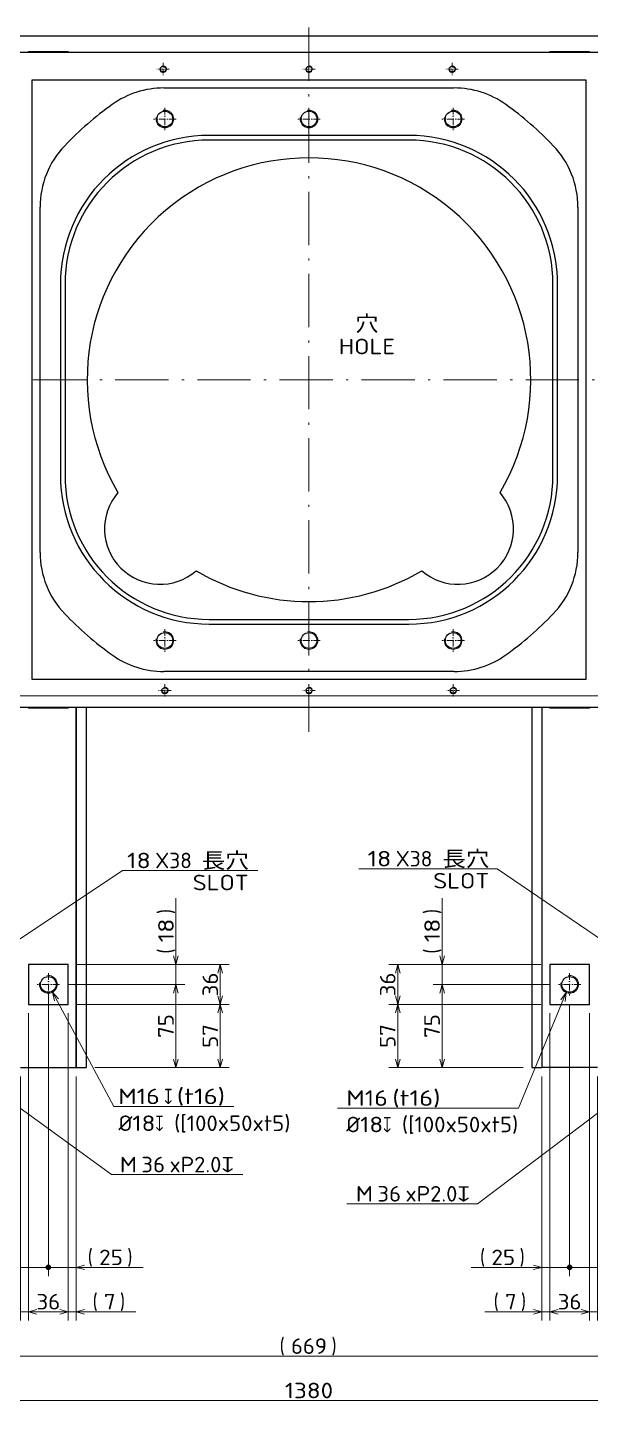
# Model space of a CAD drawing. Extents: x 0 to 1254, y -12 to 833.
# Drawn here: x 292.3 to 419.1, y 336.7 to 648 of the extents above; entities that cross this region are included whole.
import ezdxf
from ezdxf.enums import TextEntityAlignment as Align

# ---------------------------------------------------------------- set-up
doc = ezdxf.new("R2010")
doc.units = 0
doc.linetypes.add('DASHDOT', pattern=[18.5, 12, -3, 0.5, -3])
doc.layers.get('0').update_dxf_attribs({"lineweight": 13})
doc.styles.add('GDT', font='gdt.shx')
doc.styles.get("Standard").update_dxf_attribs({"font": 'isocp.shx'})
doc.dimstyles.get("Standard").update_dxf_attribs({"dimtxt": 2.5, "dimasz": 2.5, "dimexe": 1.25, "dimexo": 0.625, "dimtad": 1, "dimcen": 2.5, "dimadec": 0, "dimazin": 0, "dimtfac": 1, "dimtmove": 0, "dimatfit": 0, "dimfxl": 1, "dimarcsym": 0})

# ---------------------------------------------------------------- blocks, each defined once
blk = doc.blocks.new('*D59')
at = {"color": 214, "lineweight": 13}
for p, q in [((257.48539, 428.554994), (311.195648, 389.608674)), ((311.195648, 389.608674), (340.808396, 389.608674))]:
    blk.add_line(p, q, dxfattribs=at)
blk.add_lwpolyline([(259.353218, 427.839997), (257.48539, 428.554994), (258.745476, 427.001878)], dxfattribs=at)
for s, width, p, p2 in [('M', 1.15318, (313.079205, 390.108674), (316.923138, 390.108674)), ('36', 0.868248, (317.923134, 390.108674), (323.277328, 390.108674)), ('xP2.0↧', 0.84647, (324.277328, 390.108674), (338.808395, 390.108674))]:
    blk.add_text(s, height=3.5, dxfattribs=dict(at, width=width)).set_placement(p, p2, align=Align.FIT)
blk = doc.blocks.new('*D60')
at = {"color": 214, "lineweight": 13}
for p, q in [((453.99913, 428.487596), (393.692566, 383.020814)), ((393.692566, 383.020814), (364.278337, 383.020814))]:
    blk.add_line(p, q, dxfattribs=at)
blk.add_lwpolyline([(452.768181, 426.911286), (453.99913, 428.487596), (452.144943, 427.737947)], dxfattribs=at)
for s, width, p, p2 in [('M', 1.153179, (366.278336, 383.520814), (370.122267, 383.520814)), ('36', 0.868247, (371.122267, 383.520814), (376.476458, 383.520814)), ('xP2.0↧', 0.84647, (377.47646, 383.520814), (392.007526, 383.520814))]:
    blk.add_text(s, height=3.5, dxfattribs=dict(at, width=width)).set_placement(p, p2, align=Align.FIT)
blk = doc.blocks.new('*D76')
at = {"color": 214, "lineweight": 13}
for p, q in [((297.913105, 430.684373), (311.713623, 404.969483)), ((311.713623, 404.969483), (338.783854, 404.969483))]:
    blk.add_line(p, q, dxfattribs=at)
blk.add_lwpolyline([(299.282742, 429.226945), (297.913105, 430.684373), (298.370529, 428.737382)], dxfattribs=at)
for s, width, p, p2 in [('M16', 0.921947, (312.713623, 405.469483), (322.086746, 405.469483)), ('(t16)', 0.857058, (325.927786, 405.469483), (336.783854, 405.469483))]:
    blk.add_text(s, height=3.5, dxfattribs=dict(at, width=width)).set_placement(p, p2, align=Align.FIT)
at = {"color": 214, "lineweight": 13, "style": 'GDT', "width": 0.526011}
blk.add_text('x', height=3.5, dxfattribs=at).set_placement((323.086746, 405.469483), (324.927786, 405.469483), align=Align.FIT)
blk = doc.blocks.new('*D77')
at = {"color": 214, "lineweight": 13}
for p, q in [((413.702824, 430.598512), (402.941223, 404.584107)), ((402.941223, 404.584107), (362.126474, 404.584107))]:
    blk.add_line(p, q, dxfattribs=at)
blk.add_lwpolyline([(413.442677, 428.61551), (413.702824, 430.598512), (412.486027, 429.011262)], dxfattribs=at)
for s, width, p, p2 in [('M16', 0.921946, (364.126474, 405.084107), (373.499596, 405.084107)), ('(t16)', 0.857058, (374.499596, 405.084107), (385.355663, 405.084107))]:
    blk.add_text(s, height=3.5, dxfattribs=dict(at, width=width)).set_placement(p, p2, align=Align.FIT)
blk = doc.blocks.new('*D97')
at = {"color": 7, "lineweight": 13}
for p, q in [((278.840958, 434.94246), (313.70224, 458.122987)), ((313.70224, 458.122987), (344.162642, 458.122987))]:
    blk.add_line(p, q, dxfattribs=at)
blk.add_lwpolyline([(280.163017, 436.443177), (278.840958, 434.94246), (280.736252, 435.581086)], dxfattribs=at)
for s, width, p, p2 in [('18', 0.868247, (314.70224, 458.622987), (320.056427, 458.622987)), ('X38 長穴', 1.110853, (321.056427, 458.622987), (342.162642, 458.622987))]:
    blk.add_text(s, height=3.5, dxfattribs=dict(at, width=width)).set_placement(p, p2, align=Align.FIT)
blk = doc.blocks.new('*D98')
at = {"color": 7, "lineweight": 13}
for p, q in [((398.149902, 458.52704), (366.917372, 458.52704)), ((432.60997, 434.966523), (398.149902, 458.52704))]:
    blk.add_line(p, q, dxfattribs=at)
blk.add_lwpolyline([(430.723068, 435.629548), (432.60997, 434.966523), (431.307373, 436.484178)], dxfattribs=at)
for s, width, p, p2 in [('18', 0.868247, (368.917372, 459.02704), (374.271563, 459.02704)), ('X38 長穴', 1.110853, (375.271563, 459.02704), (396.377777, 459.02704))]:
    blk.add_text(s, height=3.5, dxfattribs=dict(at, width=width)).set_placement(p, p2, align=Align.FIT)
blk = doc.blocks.new('*D104')
at = {"color": 7, "lineweight": 13}
for p, q in [((183.217346, 537.941327), (183.217346, 336.696626)), ((528.217346, 537.946626), (528.217346, 336.696626)), ((183.217346, 338.696626), (528.217346, 338.696626))]:
    blk.add_line(p, q, dxfattribs=at)
for points in [[(185.1492, 339.214265), (183.217346, 338.696626), (185.1492, 338.178987)], [(526.285492, 338.178987), (528.217346, 338.696626), (526.285492, 339.214265)]]:
    blk.add_lwpolyline(points, dxfattribs=at)
at = {"color": 7, "lineweight": 13, "width": 0.848056}
blk.add_text('1380', height=3.5, dxfattribs=at).set_placement((350.275656, 339.196626), (361.159037, 339.196626), align=Align.FIT)
blk = doc.blocks.new('*D106')
at = {"color": 7, "lineweight": 13}
for p, q in [((530.217346, 646.196626), (647.717346, 646.196626)), ((645.717346, 497.446626), (645.717346, 646.196626)), ((194.592346, 497.446626), (647.717346, 497.446626))]:
    blk.add_line(p, q, dxfattribs=at)
for points in [[(646.234985, 644.264771), (645.717346, 646.196626), (645.199707, 644.264771)], [(645.199707, 499.37848), (645.717346, 497.446626), (646.234985, 499.37848)]]:
    blk.add_lwpolyline(points, dxfattribs=at)
at = {"color": 7, "lineweight": 13, "width": 0.854609}
blk.add_text('595', height=3.5, rotation=90, dxfattribs=at).set_placement((645.217346, 567.762233), (645.217346, 575.881019), align=Align.FIT)
blk = doc.blocks.new('*D107')
at = {"color": 7, "lineweight": 13}
for p, q in [((194.592346, 497.446626), (647.717346, 497.446626)), ((645.717346, 413.696626), (645.717346, 497.446626)), ((468.967346, 413.696626), (647.717346, 413.696626))]:
    blk.add_line(p, q, dxfattribs=at)
for points in [[(646.234985, 495.514771), (645.717346, 497.446626), (645.199707, 495.514771)], [(645.199707, 415.62848), (645.717346, 413.696626), (646.234985, 415.62848)]]:
    blk.add_lwpolyline(points, dxfattribs=at)
for s, p in [(')', (645.217346, 460.631021)), ('(', (645.217346, 448.934197))]:
    blk.add_text(s, height=3.5, rotation=90.000003, dxfattribs=at).set_placement(p)
at = {"color": 7, "lineweight": 13, "width": 0.854609}
blk.add_text('335', height=3.5, rotation=90, dxfattribs=at).set_placement((645.217346, 451.512231), (645.217346, 459.631021), align=Align.FIT)
blk = doc.blocks.new('*D109')
at = {"color": 7, "lineweight": 13}
for p, q in [((555.217346, 534.946626), (627.717346, 534.946626)), ((625.717346, 497.446626), (625.717346, 534.946626)), ((194.592346, 497.446626), (627.717346, 497.446626))]:
    blk.add_line(p, q, dxfattribs=at)
for points in [[(626.234985, 533.014775), (625.717346, 534.946626), (625.199707, 533.014775)], [(625.199707, 499.37848), (625.717346, 497.446626), (626.234985, 499.37848)]]:
    blk.add_lwpolyline(points, dxfattribs=at)
at = {"color": 7, "lineweight": 13, "width": 0.854609}
blk.add_text('150', height=3.5, rotation=90, dxfattribs=at).set_placement((625.217346, 516.979119), (625.217346, 525.097909), align=Align.FIT)
blk = doc.blocks.new('*D119')
at = {"color": 7, "lineweight": 13}
for p, q in [((272.092346, 495.446626), (272.092346, 346.696626)), ((439.342346, 495.446626), (439.342346, 346.696626)), ((272.092346, 348.696626), (439.342346, 348.696626))]:
    blk.add_line(p, q, dxfattribs=at)
for points in [[(274.0242, 349.214265), (272.092346, 348.696626), (274.0242, 348.178987)], [(437.410492, 348.178987), (439.342346, 348.696626), (437.410492, 349.214265)]]:
    blk.add_lwpolyline(points, dxfattribs=at)
for s, p in [('(', (349.079919, 349.196626)), (')', (360.776739, 349.196626))]:
    blk.add_text(s, height=3.5, dxfattribs=at).set_placement(p)
at = {"color": 7, "lineweight": 13, "width": 0.86987}
blk.add_text('669', height=3.5, dxfattribs=at).set_placement((351.657953, 349.196626), (359.776739, 349.196626), align=Align.FIT)
blk = doc.blocks.new('*D132')
at = {"color": 7, "lineweight": 13}
for p, q in [((514.967346, 542.446626), (617.717346, 542.446626)), ((615.717346, 497.446626), (615.717346, 542.446626)), ((194.592346, 497.446626), (617.717346, 497.446626))]:
    blk.add_line(p, q, dxfattribs=at)
for points in [[(616.234985, 540.514773), (615.717346, 542.446626), (615.199707, 540.514773)], [(615.199707, 499.37848), (615.717346, 497.446626), (616.234985, 499.37848)]]:
    blk.add_lwpolyline(points, dxfattribs=at)
at = {"color": 7, "lineweight": 13, "width": 0.854609}
blk.add_text('180', height=3.5, rotation=90, dxfattribs=at).set_placement((615.217346, 516.465112), (615.217346, 524.583901), align=Align.FIT)
blk = doc.blocks.new('*D145')
at = {"color": 7, "lineweight": 13}
for p, q in [((548.967346, 543.696626), (607.717346, 543.696626)), ((605.717346, 497.446626), (605.717346, 543.696626)), ((194.592346, 497.446626), (607.717346, 497.446626))]:
    blk.add_line(p, q, dxfattribs=at)
for points in [[(606.234985, 541.764773), (605.717346, 543.696626), (605.199707, 541.764773)], [(605.199707, 499.37848), (605.717346, 497.446626), (606.234985, 499.37848)]]:
    blk.add_lwpolyline(points, dxfattribs=at)
at = {"color": 7, "lineweight": 13, "width": 0.854609}
blk.add_text('185', height=3.5, rotation=90, dxfattribs=at).set_placement((605.217346, 516.276238), (605.217346, 524.395028), align=Align.FIT)
blk = doc.blocks.new('*D151')
at = {"color": 7, "lineweight": 13}
for p, q in [((194.592346, 497.446626), (492.31958, 497.446626)), ((490.31958, 476.196626), (490.31958, 497.446626)), ((455.217346, 476.196626), (492.31958, 476.196626))]:
    blk.add_line(p, q, dxfattribs=at)
for points in [[(490.837219, 495.514771), (490.31958, 497.446626), (489.801941, 495.514771)], [(489.801941, 478.12848), (490.31958, 476.196626), (490.837219, 478.12848)]]:
    blk.add_lwpolyline(points, dxfattribs=at)
at = {"color": 7, "lineweight": 13, "width": 0.868247}
blk.add_text('85', height=3.5, rotation=90, dxfattribs=at).set_placement((489.81958, 484.144532), (489.81958, 489.498719), align=Align.FIT)
blk = doc.blocks.new('*D242')
at = {"color": 7, "lineweight": 13}
for p, q in [((303.467346, 436.946626), (337.717346, 436.946626)), ((335.717346, 427.946626), (335.717346, 436.946626)), ((303.467346, 427.946626), (337.717346, 427.946626))]:
    blk.add_line(p, q, dxfattribs=at)
for points in [[(336.234983, 435.014771), (335.717346, 436.946626), (335.199709, 435.014771)], [(335.199709, 429.87848), (335.717346, 427.946626), (336.234983, 429.87848)]]:
    blk.add_lwpolyline(points, dxfattribs=at)
at = {"color": 7, "lineweight": 13, "width": 0.868247}
blk.add_text('36', height=3.5, rotation=90, dxfattribs=at).set_placement((335.217346, 429.769532), (335.217346, 435.123719), align=Align.FIT)
blk = doc.blocks.new('*D243')
at = {"color": 7, "lineweight": 13}
for p, q in [((303.467346, 427.946626), (337.717346, 427.946626)), ((335.717346, 413.696626), (335.717346, 427.946626)), ((307.467346, 413.696626), (337.717346, 413.696626))]:
    blk.add_line(p, q, dxfattribs=at)
for points in [[(336.234983, 426.014771), (335.717346, 427.946626), (335.199709, 426.014771)], [(335.199709, 415.62848), (335.717346, 413.696626), (336.234983, 415.62848)]]:
    blk.add_lwpolyline(points, dxfattribs=at)
at = {"color": 7, "lineweight": 13, "width": 0.868247}
blk.add_text('57', height=3.5, rotation=90, dxfattribs=at).set_placement((335.217346, 418.144532), (335.217346, 423.498719), align=Align.FIT)
blk = doc.blocks.new('*D244')
at = {"color": 7, "lineweight": 13}
for p, q in [((301.492348, 432.446626), (327.717346, 432.446626)), ((325.717346, 413.696626), (325.717346, 432.446626)), ((307.467346, 413.696626), (327.717346, 413.696626))]:
    blk.add_line(p, q, dxfattribs=at)
for points in [[(326.234983, 430.514771), (325.717346, 432.446626), (325.199709, 430.514771)], [(325.199709, 415.62848), (325.717346, 413.696626), (326.234983, 415.62848)]]:
    blk.add_lwpolyline(points, dxfattribs=at)
at = {"color": 7, "lineweight": 13, "width": 0.868247}
blk.add_text('75', height=3.5, rotation=90, dxfattribs=at).set_placement((325.217346, 420.394532), (325.217346, 425.748719), align=Align.FIT)
blk = doc.blocks.new('*D245')
at = {"color": 7, "lineweight": 13}
for p, q in [((325.717346, 427.446626), (325.717346, 451.878854)), ((303.467346, 436.946626), (327.717346, 436.946626)), ((301.492348, 432.446626), (327.717346, 432.446626))]:
    blk.add_line(p, q, dxfattribs=at)
for points in [[(325.199709, 438.87848), (325.717346, 436.946626), (326.234983, 438.87848)], [(326.234983, 430.514771), (325.717346, 432.446626), (325.199709, 430.514771)]]:
    blk.add_lwpolyline(points, dxfattribs=at)
for s, p in [(')', (325.217346, 448.30082)), ('(', (325.217346, 439.368592))]:
    blk.add_text(s, height=3.5, rotation=90.000003, dxfattribs=at).set_placement(p)
at = {"color": 7, "lineweight": 13, "width": 0.868247}
blk.add_text('18', height=3.5, rotation=90, dxfattribs=at).set_placement((325.217346, 441.946626), (325.217346, 447.300813), align=Align.FIT)
blk = doc.blocks.new('*D246')
at = {"color": 7, "lineweight": 13}
for p, q in [((407.967346, 427.946626), (373.717346, 427.946626)), ((375.717346, 413.696626), (375.717346, 427.946626)), ((403.967346, 413.696626), (373.717346, 413.696626))]:
    blk.add_line(p, q, dxfattribs=at)
for points in [[(376.234983, 426.014771), (375.717346, 427.946626), (375.199709, 426.014771)], [(375.199709, 415.62848), (375.717346, 413.696626), (376.234983, 415.62848)]]:
    blk.add_lwpolyline(points, dxfattribs=at)
at = {"color": 7, "lineweight": 13, "width": 0.868247}
blk.add_text('57', height=3.5, rotation=90, dxfattribs=at).set_placement((375.217346, 418.144532), (375.217346, 423.498719), align=Align.FIT)
blk = doc.blocks.new('*D247')
at = {"color": 7, "lineweight": 13}
for p, q in [((407.967346, 436.946626), (373.717346, 436.946626)), ((375.717346, 427.946626), (375.717346, 436.946626)), ((407.967346, 427.946626), (373.717346, 427.946626))]:
    blk.add_line(p, q, dxfattribs=at)
for points in [[(376.234983, 435.014771), (375.717346, 436.946626), (375.199709, 435.014771)], [(375.199709, 429.87848), (375.717346, 427.946626), (376.234983, 429.87848)]]:
    blk.add_lwpolyline(points, dxfattribs=at)
at = {"color": 7, "lineweight": 13, "width": 0.868247}
blk.add_text('36', height=3.5, rotation=90, dxfattribs=at).set_placement((375.217346, 429.769532), (375.217346, 435.123719), align=Align.FIT)
blk = doc.blocks.new('*D248')
at = {"color": 7, "lineweight": 13}
for p, q in [((409.942345, 432.446626), (383.717346, 432.446626)), ((385.717346, 413.696626), (385.717346, 432.446626)), ((403.967346, 413.696626), (383.717346, 413.696626))]:
    blk.add_line(p, q, dxfattribs=at)
for points in [[(386.234983, 430.514771), (385.717346, 432.446626), (385.199709, 430.514771)], [(385.199709, 415.62848), (385.717346, 413.696626), (386.234983, 415.62848)]]:
    blk.add_lwpolyline(points, dxfattribs=at)
at = {"color": 7, "lineweight": 13, "width": 0.868247}
blk.add_text('75', height=3.5, rotation=90, dxfattribs=at).set_placement((385.217346, 420.394532), (385.217346, 425.748719), align=Align.FIT)
blk = doc.blocks.new('*D249')
at = {"color": 7, "lineweight": 13}
for p, q in [((385.717346, 427.446626), (385.717346, 451.878854)), ((407.967346, 436.946626), (383.717346, 436.946626)), ((409.942345, 432.446626), (383.717346, 432.446626))]:
    blk.add_line(p, q, dxfattribs=at)
for points in [[(385.199709, 438.87848), (385.717346, 436.946626), (386.234983, 438.87848)], [(386.234983, 430.514771), (385.717346, 432.446626), (385.199709, 430.514771)]]:
    blk.add_lwpolyline(points, dxfattribs=at)
for s, p in [(')', (385.217346, 448.30082)), ('(', (385.217346, 439.368592))]:
    blk.add_text(s, height=3.5, rotation=90.000003, dxfattribs=at).set_placement(p)
at = {"color": 7, "lineweight": 13, "width": 0.868247}
blk.add_text('18', height=3.5, rotation=90, dxfattribs=at).set_placement((385.217346, 441.946626), (385.217346, 447.300813), align=Align.FIT)
blk = doc.blocks.new('*D250')
at = {"color": 7, "lineweight": 13}
for p, q in [((292.467346, 425.946626), (292.467346, 356.696626)), ((301.467346, 425.946626), (301.467346, 356.696626)), ((292.467346, 358.696626), (301.467346, 358.696626))]:
    blk.add_line(p, q, dxfattribs=at)
for points in [[(294.399197, 359.214265), (292.467346, 358.696626), (294.399197, 358.178987)], [(299.535496, 358.178987), (301.467346, 358.696626), (299.535496, 359.214265)]]:
    blk.add_lwpolyline(points, dxfattribs=at)
at = {"color": 7, "lineweight": 13, "width": 0.868247}
blk.add_text('36', height=3.5, dxfattribs=at).set_placement((294.290253, 359.196626), (299.64444, 359.196626), align=Align.FIT)
blk = doc.blocks.new('*D251')
at = {"color": 7, "lineweight": 13}
for p, q in [((292.467346, 425.946626), (292.467346, 356.696626)), ((290.717346, 411.696626), (290.717346, 356.696626)), ((282.053383, 358.696626), (297.467346, 358.696626))]:
    blk.add_line(p, q, dxfattribs=at)
for points in [[(288.785492, 358.178987), (290.717346, 358.696626), (288.785492, 359.214265)], [(294.399197, 359.214265), (292.467346, 358.696626), (294.399197, 358.178987)]]:
    blk.add_lwpolyline(points, dxfattribs=at)
at = {"color": 7, "lineweight": 13, "width": 0.913976}
blk.add_text('7', height=3.5, dxfattribs=at).set_placement((284.053375, 359.196626), (286.642975, 359.196626), align=Align.FIT)
blk = doc.blocks.new('*D252')
at = {"color": 7, "lineweight": 13}
for p, q in [((301.467346, 425.946626), (301.467346, 356.696626)), ((303.217346, 411.696626), (303.217346, 356.696626)), ((296.467346, 358.696626), (316.673885, 358.696626))]:
    blk.add_line(p, q, dxfattribs=at)
for points in [[(299.535496, 358.178987), (301.467346, 358.696626), (299.535496, 359.214265)], [(305.149197, 359.214265), (303.217346, 358.696626), (305.149197, 358.178987)]]:
    blk.add_lwpolyline(points, dxfattribs=at)
for s, p in [('(', (306.928223, 359.196626)), (')', (313.095852, 359.196626))]:
    blk.add_text(s, height=3.5, dxfattribs=at).set_placement(p)
at = {"color": 7, "lineweight": 13, "width": 0.913974}
blk.add_text('7', height=3.5, dxfattribs=at).set_placement((309.50626, 359.196626), (312.095852, 359.196626), align=Align.FIT)
blk = doc.blocks.new('*D253')
at = {"color": 7, "lineweight": 13}
for p, q in [((296.967346, 430.446626), (296.967346, 366.696626)), ((290.717346, 411.696626), (290.717346, 366.696626)), ((280.46183, 368.696626), (296.467346, 368.696626))]:
    blk.add_line(p, q, dxfattribs=at)
blk.add_lwpolyline([(288.785492, 368.178987), (290.717346, 368.696626), (288.785492, 369.214265)], dxfattribs=at)
at = {"color": 7, "lineweight": 13, "const_width": 0.5}
for points in [[(297.217346, 368.696626, 1), (296.717346, 368.696626)], [(296.717346, 368.696626, 1), (297.217346, 368.696626)]]:
    blk.add_lwpolyline(points, format="xyb", dxfattribs=at)
at = {"color": 7, "lineweight": 13}
blk.add_circle((296.967346, 368.696626), 0.5, dxfattribs=at)
at = {"color": 7, "lineweight": 13, "width": 0.868247}
blk.add_text('25', height=3.5, dxfattribs=at).set_placement((282.461838, 369.196626), (287.816025, 369.196626), align=Align.FIT)
blk = doc.blocks.new('*D254')
at = {"color": 7, "lineweight": 13}
for p, q in [((296.967346, 427.921632), (296.967346, 366.696626)), ((303.217346, 411.696626), (303.217346, 366.696626)), ((297.467346, 368.696626), (318.339756, 368.696626))]:
    blk.add_line(p, q, dxfattribs=at)
at = {"color": 7, "lineweight": 13, "const_width": 0.5}
for points in [[(297.217346, 368.696626, 1), (296.717346, 368.696626)], [(296.717346, 368.696626, 1), (297.217346, 368.696626)]]:
    blk.add_lwpolyline(points, format="xyb", dxfattribs=at)
at = {"color": 7, "lineweight": 13}
blk.add_lwpolyline([(305.149197, 369.214265), (303.217346, 368.696626), (305.149197, 368.178987)], dxfattribs=at)
blk.add_circle((296.967346, 368.696626), 0.5, dxfattribs=at)
for s, p in [('(', (305.829498, 369.196626)), (')', (314.761723, 369.196626))]:
    blk.add_text(s, height=3.5, dxfattribs=at).set_placement(p)
at = {"color": 7, "lineweight": 13, "width": 0.868247}
blk.add_text('25', height=3.5, dxfattribs=at).set_placement((308.407532, 369.196626), (313.761719, 369.196626), align=Align.FIT)
blk = doc.blocks.new('*D255')
at = {"color": 7, "lineweight": 13}
for p, q in [((409.967346, 425.946626), (409.967346, 356.696626)), ((418.967346, 425.946626), (418.967346, 356.696626)), ((409.967346, 358.696626), (418.967346, 358.696626))]:
    blk.add_line(p, q, dxfattribs=at)
for points in [[(411.899197, 359.214265), (409.967346, 358.696626), (411.899197, 358.178987)], [(417.035496, 358.178987), (418.967346, 358.696626), (417.035496, 359.214265)]]:
    blk.add_lwpolyline(points, dxfattribs=at)
at = {"color": 7, "lineweight": 13, "width": 0.868247}
blk.add_text('36', height=3.5, dxfattribs=at).set_placement((411.790253, 359.196626), (417.14444, 359.196626), align=Align.FIT)
blk = doc.blocks.new('*D256')
at = {"color": 7, "lineweight": 13}
for p, q in [((409.967346, 425.946626), (409.967346, 356.696626)), ((408.217346, 411.696626), (408.217346, 356.696626)), ((395.32468, 358.696626), (414.967346, 358.696626))]:
    blk.add_line(p, q, dxfattribs=at)
for points in [[(406.285496, 358.178987), (408.217346, 358.696626), (406.285496, 359.214265)], [(411.899197, 359.214265), (409.967346, 358.696626), (411.899197, 358.178987)]]:
    blk.add_lwpolyline(points, dxfattribs=at)
for s, p in [('(', (397.32468, 359.196626)), (')', (403.49231, 359.196626))]:
    blk.add_text(s, height=3.5, dxfattribs=at).set_placement(p)
at = {"color": 7, "lineweight": 13, "width": 0.913974}
blk.add_text('7', height=3.5, dxfattribs=at).set_placement((399.902714, 359.196626), (402.492306, 359.196626), align=Align.FIT)
blk = doc.blocks.new('*D257')
at = {"color": 7, "lineweight": 13}
for p, q in [((418.967346, 425.946626), (418.967346, 356.696626)), ((420.717346, 411.696626), (420.717346, 356.696626)), ((413.967346, 358.696626), (428.28109, 358.696626))]:
    blk.add_line(p, q, dxfattribs=at)
for points in [[(417.035496, 358.178987), (418.967346, 358.696626), (417.035496, 359.214265)], [(422.6492, 359.214265), (420.717346, 358.696626), (422.6492, 358.178987)]]:
    blk.add_lwpolyline(points, dxfattribs=at)
at = {"color": 7, "lineweight": 13, "width": 0.913976}
blk.add_text('7', height=3.5, dxfattribs=at).set_placement((423.691498, 359.196626), (426.281097, 359.196626), align=Align.FIT)
blk = doc.blocks.new('*D258')
at = {"color": 7, "lineweight": 13}
for p, q in [((414.467346, 427.921632), (414.467346, 366.696626)), ((408.217346, 411.696626), (408.217346, 366.696626)), ((392.257057, 368.696626), (413.967346, 368.696626))]:
    blk.add_line(p, q, dxfattribs=at)
blk.add_lwpolyline([(406.285496, 368.178987), (408.217346, 368.696626), (406.285496, 369.214265)], dxfattribs=at)
at = {"color": 7, "lineweight": 13, "const_width": 0.5}
for points in [[(414.717346, 368.696626, 1), (414.217346, 368.696626)], [(414.217346, 368.696626, 1), (414.717346, 368.696626)]]:
    blk.add_lwpolyline(points, format="xyb", dxfattribs=at)
at = {"color": 7, "lineweight": 13}
blk.add_circle((414.467346, 368.696626), 0.5, dxfattribs=at)
for s, p in [('(', (394.257057, 369.196626)), (')', (403.189285, 369.196626))]:
    blk.add_text(s, height=3.5, dxfattribs=at).set_placement(p)
at = {"color": 7, "lineweight": 13, "width": 0.868248}
blk.add_text('25', height=3.5, dxfattribs=at).set_placement((396.835091, 369.196626), (402.189285, 369.196626), align=Align.FIT)
blk = doc.blocks.new('*D259')
at = {"color": 7, "lineweight": 13}
for p, q in [((414.467346, 427.921632), (414.467346, 366.696626)), ((420.717346, 411.696626), (420.717346, 366.696626)), ((414.967346, 368.696626), (430.877472, 368.696626))]:
    blk.add_line(p, q, dxfattribs=at)
at = {"color": 7, "lineweight": 13, "const_width": 0.5}
for points in [[(414.717346, 368.696626, 1), (414.217346, 368.696626)], [(414.217346, 368.696626, 1), (414.717346, 368.696626)]]:
    blk.add_lwpolyline(points, format="xyb", dxfattribs=at)
at = {"color": 7, "lineweight": 13}
blk.add_lwpolyline([(422.6492, 369.214265), (420.717346, 368.696626), (422.6492, 368.178987)], dxfattribs=at)
blk.add_circle((414.467346, 368.696626), 0.5, dxfattribs=at)
at = {"color": 7, "lineweight": 13, "width": 0.868247}
blk.add_text('25', height=3.5, dxfattribs=at).set_placement((423.523285, 369.196626), (428.877472, 369.196626), align=Align.FIT)

msp = doc.modelspace()

# ---------------------------------------------------------------- linework, layer by layer
at = {"color": 7, "linetype": 'DASHDOT', "lineweight": 13}
for p, q in [((355.7173, 648.0375), (355.7173, 489.3557)), ((435.0583, 568.6966), (276.3764, 568.6966))]:
    msp.add_line(p, q, dxfattribs=at)
at = {"color": 7, "lineweight": 25}
for p, q in [((183.2173, 646.1966), (528.2173, 646.1966)), ((272.0923, 646.1966), (439.3423, 646.1966)), ((423.2173, 642.4466), (288.2173, 642.4466)), ((292.4673, 642.6966), (301.4673, 642.6966)), ((292.4673, 642.4466), (292.4673, 642.6966)), ((301.4673, 642.4466), (301.4673, 642.6966)), ((409.9673, 642.6966), (418.9673, 642.6966)), ((409.9673, 642.4466), (409.9673, 642.6966)), ((418.9673, 642.4466), (418.9673, 642.6966)), ((418.2173, 636.1966), (293.2173, 636.1966)), ((293.2173, 636.1966), (293.2173, 501.1966)), ((418.2173, 501.1966), (418.2173, 636.1966)), ((322.9912, 634.4466), (388.4435, 634.4466)), ((378.2173, 623.7466), (333.2173, 623.7466)), ((378.2173, 622.6966), (333.2173, 622.6966)), ((295.0923, 529.7907), (295.0923, 607.6026)), ((416.3423, 607.6026), (416.3423, 529.7907)), ((299.6673, 590.1966), (299.6673, 547.1966)), ((300.7173, 590.1966), (300.7173, 547.1966)), ((410.7173, 547.1966), (410.7173, 590.1966)), ((411.7673, 547.1966), (411.7673, 590.1966)), ((333.2173, 514.6966), (378.2173, 514.6966)), ((333.2173, 513.6466), (378.2173, 513.6466)), ((388.4435, 502.9466), (322.9912, 502.9466)), ((293.2173, 501.1966), (418.2173, 501.1966)), ((288.2173, 494.9466), (423.2173, 494.9466)), ((292.4673, 494.9466), (292.4673, 494.6966)), ((301.4673, 494.6966), (292.4673, 494.6966)), ((301.4673, 494.9466), (301.4673, 494.6966)), ((303.2173, 413.6966), (303.2173, 494.9465)), ((303.2173, 494.9465), (303.2173, 413.6966)), ((305.4673, 494.9465), (305.4673, 413.6966)), ((405.9673, 494.9465), (405.9673, 413.6966)), ((408.2173, 494.9465), (408.2173, 413.6966)), ((408.2173, 494.9465), (408.2173, 413.6966)), ((409.9673, 494.9466), (409.9673, 494.6966)), ((418.9673, 494.6966), (409.9673, 494.6966)), ((418.9673, 494.9466), (418.9673, 494.6966)), ((301.4673, 436.9466), (292.4673, 436.9466)), ((292.4673, 436.9466), (292.4673, 427.9466)), ((301.4673, 427.9466), (301.4673, 436.9466)), ((418.9673, 436.9466), (409.9673, 436.9466)), ((409.9673, 436.9466), (409.9673, 427.9466)), ((418.9673, 427.9466), (418.9673, 436.9466)), ((292.4673, 427.9466), (301.4673, 427.9466)), ((409.9673, 427.9466), (418.9673, 427.9466)), ((290.7173, 413.6966), (303.2173, 413.6966)), ((303.2173, 413.6966), (305.4673, 413.6966)), ((405.9673, 413.6966), (408.2173, 413.6966)), ((420.7173, 413.6966), (408.2173, 413.6966))]:
    msp.add_line(p, q, dxfattribs=at)
at = {"color": 7, "linetype": 'DASHDOT', "lineweight": 13, "ltscale": 0.07}
for p, q in [((324.2323, 638.6966), (321.4323, 638.6966)), ((322.8323, 640.0966), (322.8323, 637.2966)), ((357.1173, 638.6966), (354.3173, 638.6966)), ((355.7173, 640.0966), (355.7173, 637.2966)), ((389.3766, 638.6966), (386.5766, 638.6966)), ((387.9766, 640.0966), (387.9766, 637.2966)), ((324.6173, 498.6966), (321.8173, 498.6966)), ((323.2173, 500.0966), (323.2173, 497.2966)), ((357.1173, 498.6966), (354.3173, 498.6966)), ((355.7173, 500.0966), (355.7173, 497.2966)), ((389.6173, 498.6966), (386.8173, 498.6966)), ((388.2173, 500.0966), (388.2173, 497.2966))]:
    msp.add_line(p, q, dxfattribs=at)
at = {"color": 7, "linetype": 'DASHDOT', "lineweight": 13, "ltscale": 0.12625}
for p, q in [((323.2173, 629.9716), (323.2173, 624.9216)), ((355.7173, 629.9716), (355.7173, 624.9216)), ((388.2173, 629.9716), (388.2173, 624.9216)), ((325.7423, 627.4466), (320.6923, 627.4466)), ((358.2423, 627.4466), (353.1923, 627.4466)), ((390.7423, 627.4466), (385.6923, 627.4466)), ((323.2173, 512.4716), (323.2173, 507.4216)), ((355.7173, 512.4716), (355.7173, 507.4216)), ((388.2173, 512.4716), (388.2173, 507.4216)), ((325.7423, 509.9466), (320.6923, 509.9466)), ((358.2423, 509.9466), (353.1923, 509.9466)), ((390.7423, 509.9466), (385.6923, 509.9466)), ((296.9673, 434.9716), (296.9673, 429.9216)), ((414.4673, 434.9716), (414.4673, 429.9216)), ((299.4923, 432.4466), (294.4423, 432.4466)), ((416.9923, 432.4466), (411.9423, 432.4466))]:
    msp.add_line(p, q, dxfattribs=at)
at = {"color": 7, "lineweight": 25}
for centre, radius in [((322.8323, 638.6966), 0.65), ((355.7173, 638.6966), 0.65), ((387.9766, 638.6966), 0.65), ((323.2173, 627.4466), 1.775), ((355.7173, 627.4466), 1.775), ((388.2173, 627.4466), 1.775), ((323.2173, 509.9466), 1.775), ((355.7173, 509.9466), 1.775), ((388.2173, 509.9466), 1.775), ((323.2173, 498.6966), 0.65), ((355.7173, 498.6966), 0.65), ((388.2173, 498.6966), 0.65), ((296.9673, 432.4466), 1.775), ((414.4673, 432.4466), 1.775)]:
    msp.add_circle(centre, radius, dxfattribs=at)
at = {"color": 7, "lineweight": 13}
for centre, radius in [((322.8323, 638.6966), 0.75), ((355.7173, 638.6966), 0.75), ((387.9766, 638.6966), 0.75), ((323.2173, 627.4466), 2), ((355.7173, 627.4466), 2), ((388.2173, 627.4466), 2), ((323.2173, 509.9466), 2), ((355.7173, 509.9466), 2), ((388.2173, 509.9466), 2), ((323.2173, 498.6966), 0.75), ((355.7173, 498.6966), 0.75), ((388.2173, 498.6966), 0.75), ((296.9673, 432.4466), 2), ((414.4673, 432.4466), 2)]:
    msp.add_arc(centre, radius, 169.999993, 100.000014, dxfattribs=at)
at = {"color": 7, "lineweight": 25}
for centre, radius, start, end in [((322.9912, 614.4466), 20, 90, 125.577103), ((388.4435, 614.4466), 20, 54.422897, 90), ((355.7173, 568.6966), 76.25, 125.577103, 136.238257), ((355.7173, 568.6966), 76.25, 43.761743, 54.422897), ((333.2173, 590.1966), 33.55, 90, 180), ((333.2173, 590.1966), 32.5, 90, 180), ((378.2173, 590.1966), 33.55, 0, 90), ((378.2173, 590.1966), 32.5, 0, 90), ((315.0923, 607.6026), 20, 136.238257, 180), ((396.3423, 607.6026), 20, 0, 43.761743), ((355.7173, 568.6966), 50, 329.437301, 210.562699), ((333.2173, 547.1966), 33.55, 180, 270), ((333.2173, 547.1966), 32.5, 180, 270), ((378.2173, 547.1966), 33.55, 270, 360), ((378.2173, 547.1966), 32.5, 270, 0), ((322.1298, 535.1091), 12.5, 139.225624, 310.774376), ((389.3049, 535.1091), 12.5, 229.225624, 40.774376), ((315.0923, 529.7907), 20, 180, 223.761743), ((396.3423, 529.7907), 20, 316.238257, 0), ((355.7173, 568.6966), 50, 239.437301, 300.562699), ((355.7173, 568.6966), 76.25, 223.761743, 234.422897), ((355.7173, 568.6966), 76.25, 305.577103, 316.238257), ((322.9912, 522.9466), 20, 234.422897, 270), ((388.4435, 522.9466), 20, 270, 305.577103)]:
    msp.add_arc(centre, radius, start, end, dxfattribs=at)

# ---------------------------------------------------------------- texts
at = {"color": 7, "lineweight": 13}
for s, width, p, p2 in [('穴', 2.071676, (366.1852, 579.6138), (371.3643, 579.6138)), ('HOLE', 0.977323, (362.4221, 574.4346), (375.1274, 574.4346)), ('SLOT', 1.02359, (329.5027, 453.6559), (342.127, 453.6559)), ('SLOT', 1.02359, (383.7179, 454.06), (396.3422, 454.06)), ('%%c', 1.110901, (312.7662, 399.4165), (315.9138, 399.4165)), ('18', 0.839869, (315.9138, 399.4165), (321.093, 399.4165)), (' ([100x50xt5)', 0.762852, (322.934, 399.4165), (351.541, 399.4165)), ('%%c', 1.110901, (364.1066, 399.1349), (367.2541, 399.1349)), ('18', 0.839869, (367.2541, 399.1349), (372.4333, 399.1349)), (' ([100x50xt5)', 0.762852, (374.2743, 399.1349), (402.8813, 399.1349))]:
    msp.add_text(s, height=3.5, dxfattribs=dict(at, width=width)).set_placement(p, p2, align=Align.FIT)
at = {"color": 7, "lineweight": 13, "style": 'GDT', "width": 0.526012}
for p, p2 in [((321.093, 399.4165), (322.934, 399.4165)), ((372.4333, 399.1349), (374.2743, 399.1349))]:
    msp.add_text('x', height=3.5, dxfattribs=at).set_placement(p, p2, align=Align.FIT)

# ---------------------------------------------------------------- dimensions: what is measured, and where the dimension line sits
at = {"lineweight": 0}
for base, p1, p2, angle, picture, middle, dimtype in [((645.7173, 497.4466), (528.2173, 646.1966), (192.5923, 497.4466), 270, '*D106', (645.7173, 571.8216), 160), ((605.7173, 497.4466), (546.9673, 543.6966), (192.5923, 497.4466), 270, '*D145', (605.7173, 520.3356), 160), ((615.7173, 497.4466), (512.9673, 542.4466), (192.5923, 497.4466), 270, '*D132', (615.7173, 520.5245), 160), ((183.2173, 338.6966), (528.2173, 539.9466), (183.2173, 539.9413), 180, '*D104', (355.7173, 338.6966), 160), ((625.7173, 497.4466), (553.2173, 534.9466), (192.5923, 497.4466), 270, '*D109', (625.7173, 521.0385), 160), ((490.3196, 497.4466), (453.2173, 476.1966), (192.5923, 497.4466), 90, '*D151', (490.3196, 486.8216), 160), ((335.7173, 427.9466), (301.4673, 436.9466), (301.4673, 427.9466), 270, '*D242', (335.7173, 432.4466), 161), ((375.7173, 427.9466), (409.9673, 436.9466), (409.9673, 427.9466), 270, '*D247', (375.7173, 432.4466), 161), ((290.7173, 368.6966), (296.9673, 432.4466), (290.7173, 413.6966), 180, '*D253', (285.1389, 368.6966), 160), ((325.7173, 432.4466), (305.4673, 413.6966), (299.4923, 432.4466), 90, '*D244', (325.7173, 423.0716), 160), ((385.7173, 413.6966), (411.9423, 432.4466), (405.9673, 413.6966), 270, '*D248', (385.7173, 423.0716), 160), ((414.4673, 368.6966), (420.7173, 413.6966), (414.4673, 429.9216), 180, '*D259', (426.2004, 368.6966), 160), ((292.4673, 358.6966), (301.4673, 427.9466), (292.4673, 427.9466), 180, '*D250', (296.9673, 358.6966), 161), ((335.7173, 427.9466), (305.4673, 413.6966), (301.4673, 427.9466), 90, '*D243', (335.7173, 420.8216), 160), ((375.7173, 413.6966), (409.9673, 427.9466), (405.9673, 413.6966), 270, '*D246', (375.7173, 420.8216), 160), ((418.9673, 358.6966), (409.9673, 427.9466), (418.9673, 427.9466), 0, '*D255', (414.4673, 358.6966), 161), ((418.9673, 358.6966), (420.7173, 413.6966), (418.9673, 427.9466), 180, '*D257', (424.9863, 358.6966), 160)]:
    dim = msp.add_linear_dim(base=base, p1=p1, p2=p2, angle=angle, dimstyle='STANDARD', override={"dimlfac": 4}, dxfattribs=at)
    dim.commit()
    dim.dimension.update_dxf_attribs({"geometry": picture, "text_midpoint": middle, "dimtype": dimtype})
for base, p1, p2, angle, picture, middle, dimtype in [((645.7173, 497.4466), (466.9673, 413.6966), (192.5923, 497.4466), 90, '*D107', (645.7173, 455.5716), 160), ((272.0923, 348.6966), (439.3423, 497.4466), (272.0923, 497.4466), 180, '*D119', (355.7173, 348.6966), 161), ((325.7173, 432.4466), (301.4673, 436.9466), (299.4923, 432.4466), 270, '*D245', (325.7173, 444.6237), 160), ((385.7173, 432.4466), (409.9673, 436.9466), (411.9423, 432.4466), 270, '*D249', (385.7173, 444.6237), 160), ((296.9673, 368.6966), (303.2173, 413.6966), (296.9673, 429.9216), 180, '*D254', (311.0846, 368.6966), 160), ((408.2173, 368.6966), (414.4673, 429.9216), (408.2173, 413.6966), 180, '*D258', (399.5122, 368.6966), 160), ((301.4673, 358.6966), (303.2173, 413.6966), (301.4673, 427.9466), 180, '*D252', (310.8011, 358.6966), 160)]:
    dim = msp.add_linear_dim(base=base, p1=p1, p2=p2, angle=angle, text='(<>)', dimstyle='STANDARD', override={"dimlfac": 4}, dxfattribs=at)
    dim.commit()
    dim.dimension.update_dxf_attribs({"geometry": picture, "text_midpoint": middle, "dimtype": dimtype})
for p1, p2, text, picture, middle in [((275.0937, 432.4508), (278.841, 434.9425), '<>X38 長穴', '*D97', (324.9538, 465.6045)), ((436.3247, 432.4267), (432.61, 434.9665), '<>X38 長穴', '*D98', (386.5375, 466.4665)), ((250.1993, 433.8383), (257.4854, 428.555), 'M<>xP2.0↧', '*D59', (319.7922, 383.3751)), ((296.0216, 434.2089), (297.9131, 430.6844), 'M16<><DEPTH>(t16)', '*D76', (313.691, 401.2851)), ((415.2319, 434.2947), (413.7028, 430.5985), 'M16<>(t16)', '*D77', (399.6153, 396.5442)), ((461.1856, 433.9056), (453.9991, 428.4876), 'M<>xP2.0↧', '*D60', (385.4974, 376.8423))]:
    dim = msp.add_diameter_dim_2p(p1=p1, p2=p2, text=text, dimstyle='STANDARD', override={"dimlfac": 4}, dxfattribs=at)
    dim.commit()
    dim.dimension.update_dxf_attribs({"geometry": picture, "text_midpoint": middle, "dimtype": 163})
dim = msp.add_linear_dim(base=(292.4673, 358.6966), p1=(290.7173, 413.6966), p2=(292.4673, 427.9466), dimstyle='STANDARD', override={"dimlfac": 4}, dxfattribs=at)
dim.commit()
dim.dimension.update_dxf_attribs({"geometry": '*D251', "text_midpoint": (285.3482, 358.6966), "dimtype": 160})
dim = msp.add_linear_dim(base=(409.9673, 358.6966), p1=(408.2173, 413.6966), p2=(409.9673, 427.9466), text='(<>)', dimstyle='STANDARD', override={"dimlfac": 4}, dxfattribs=at)
dim.commit()
dim.dimension.update_dxf_attribs({"geometry": '*D256', "text_midpoint": (401.1975, 358.6966), "dimtype": 160})

doc.saveas('drawing.dxf')
